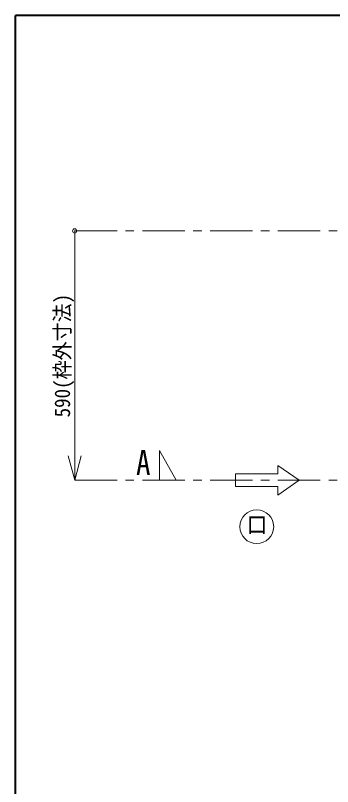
# Model space of a CAD drawing. Units: millimetres at full size, sheet at 1:10; details may follow other scales. Extents: x -2126 to 1924, y -1326 to 1484.
# Drawn here: x -2126 to -1752, y 572 to 1484 of the extents above; entities that cross this region are included whole.
import ezdxf
from ezdxf.enums import TextEntityAlignment as Align

# ---------------------------------------------------------------- set-up
doc = ezdxf.new("R2010")
doc.units = ezdxf.units.MM
doc.header["$LTSCALE"] = 10
doc.header["$PDMODE"] = 32
doc.header["$PDSIZE"] = 5
doc.linetypes.add('CHAIN1', pattern=[8, 5, -1, 1, -1])
doc.layers.add('0-0_ﾚｲﾔ1', color=4, linetype='Continuous', lineweight=9)
doc.styles.add('ＭＳ ゴシック', font='')
doc.styles.get('ＭＳ ゴシック').set_extended_font_data('MS Gothic')

msp = doc.modelspace()

# ---------------------------------------------------------------- linework, layer by layer
at = {"layer": '0-0_ﾚｲﾔ1', "color": 1, "lineweight": 40}
for p in [(-2126.22, -1325.95), (1923.78, 1484.05)]:
    msp.add_line(p, (-2126.22, 1484.05), dxfattribs=at)
at = {"layer": '0-0_ﾚｲﾔ1'}
for q in [(-2056.22, 1229.05), (-2063.98, 963.02), (-2048.45, 963.02)]:
    msp.add_line((-2056.22, 934.05), q, dxfattribs=at)
at = {"layer": '0-0_ﾚｲﾔ1', "linetype": 'CHAIN1'}
for p, q in [((-2056.22, 1229.05), (-1701.22, 1229.05)), ((-2056.22, 934.05), (-221.22, 934.05))]:
    msp.add_line(p, q, dxfattribs=at)
at = {"layer": '0-0_ﾚｲﾔ1', "color": 7, "lineweight": 18}
for p, q in [((-1791.22, 934.05), (-1816.22, 951.55)), ((-1866.22, 926.55), (-1866.22, 941.55)), ((-1791.22, 934.05), (-1816.22, 916.55)), ((-1866.22, 926.55), (-1816.22, 926.55)), ((-1816.22, 916.55), (-1816.22, 926.55))]:
    msp.add_line(p, q, dxfattribs=at)
at = {"layer": '0-0_ﾚｲﾔ1', "linetype": 'CHAIN1'}
msp.add_lwpolyline([(-1936.22, 934.05), (-1956.22, 969.05), (-1956.22, 934.05)], dxfattribs=at)
at = {"layer": '0-0_ﾚｲﾔ1', "color": 7, "lineweight": 18}
msp.add_lwpolyline([(-1866.22, 941.55), (-1816.22, 941.55), (-1816.22, 951.55)], dxfattribs=at)
msp.add_circle((-1841.22, 879.05), 20, dxfattribs=at)
at = {"layer": '0-0_ﾚｲﾔ1', "color": 1}
msp.add_point((-2056.22, 1229.05), dxfattribs=at)

# ---------------------------------------------------------------- texts
at = {"layer": '0-0_ﾚｲﾔ1', "color": 7, "style": 'ＭＳ ゴシック', "width": 0.9}
msp.add_text('590(枠外寸法)', height=18.33, rotation=90, dxfattribs=at).set_placement((-2056.22, 1008.42), align=Align.BOTTOM_LEFT)
at = {"layer": '0-0_ﾚｲﾔ1', "color": 7, "style": 'ＭＳ ゴシック', "width": 0.85}
for s, height, p in [('A', 29.33, (-1983.72, 931.55)), ('ロ', 21.99, (-1853.72, 864.05))]:
    msp.add_text(s, height=height, dxfattribs=at).set_placement(p, align=Align.BOTTOM_LEFT)

doc.saveas('drawing.dxf')
